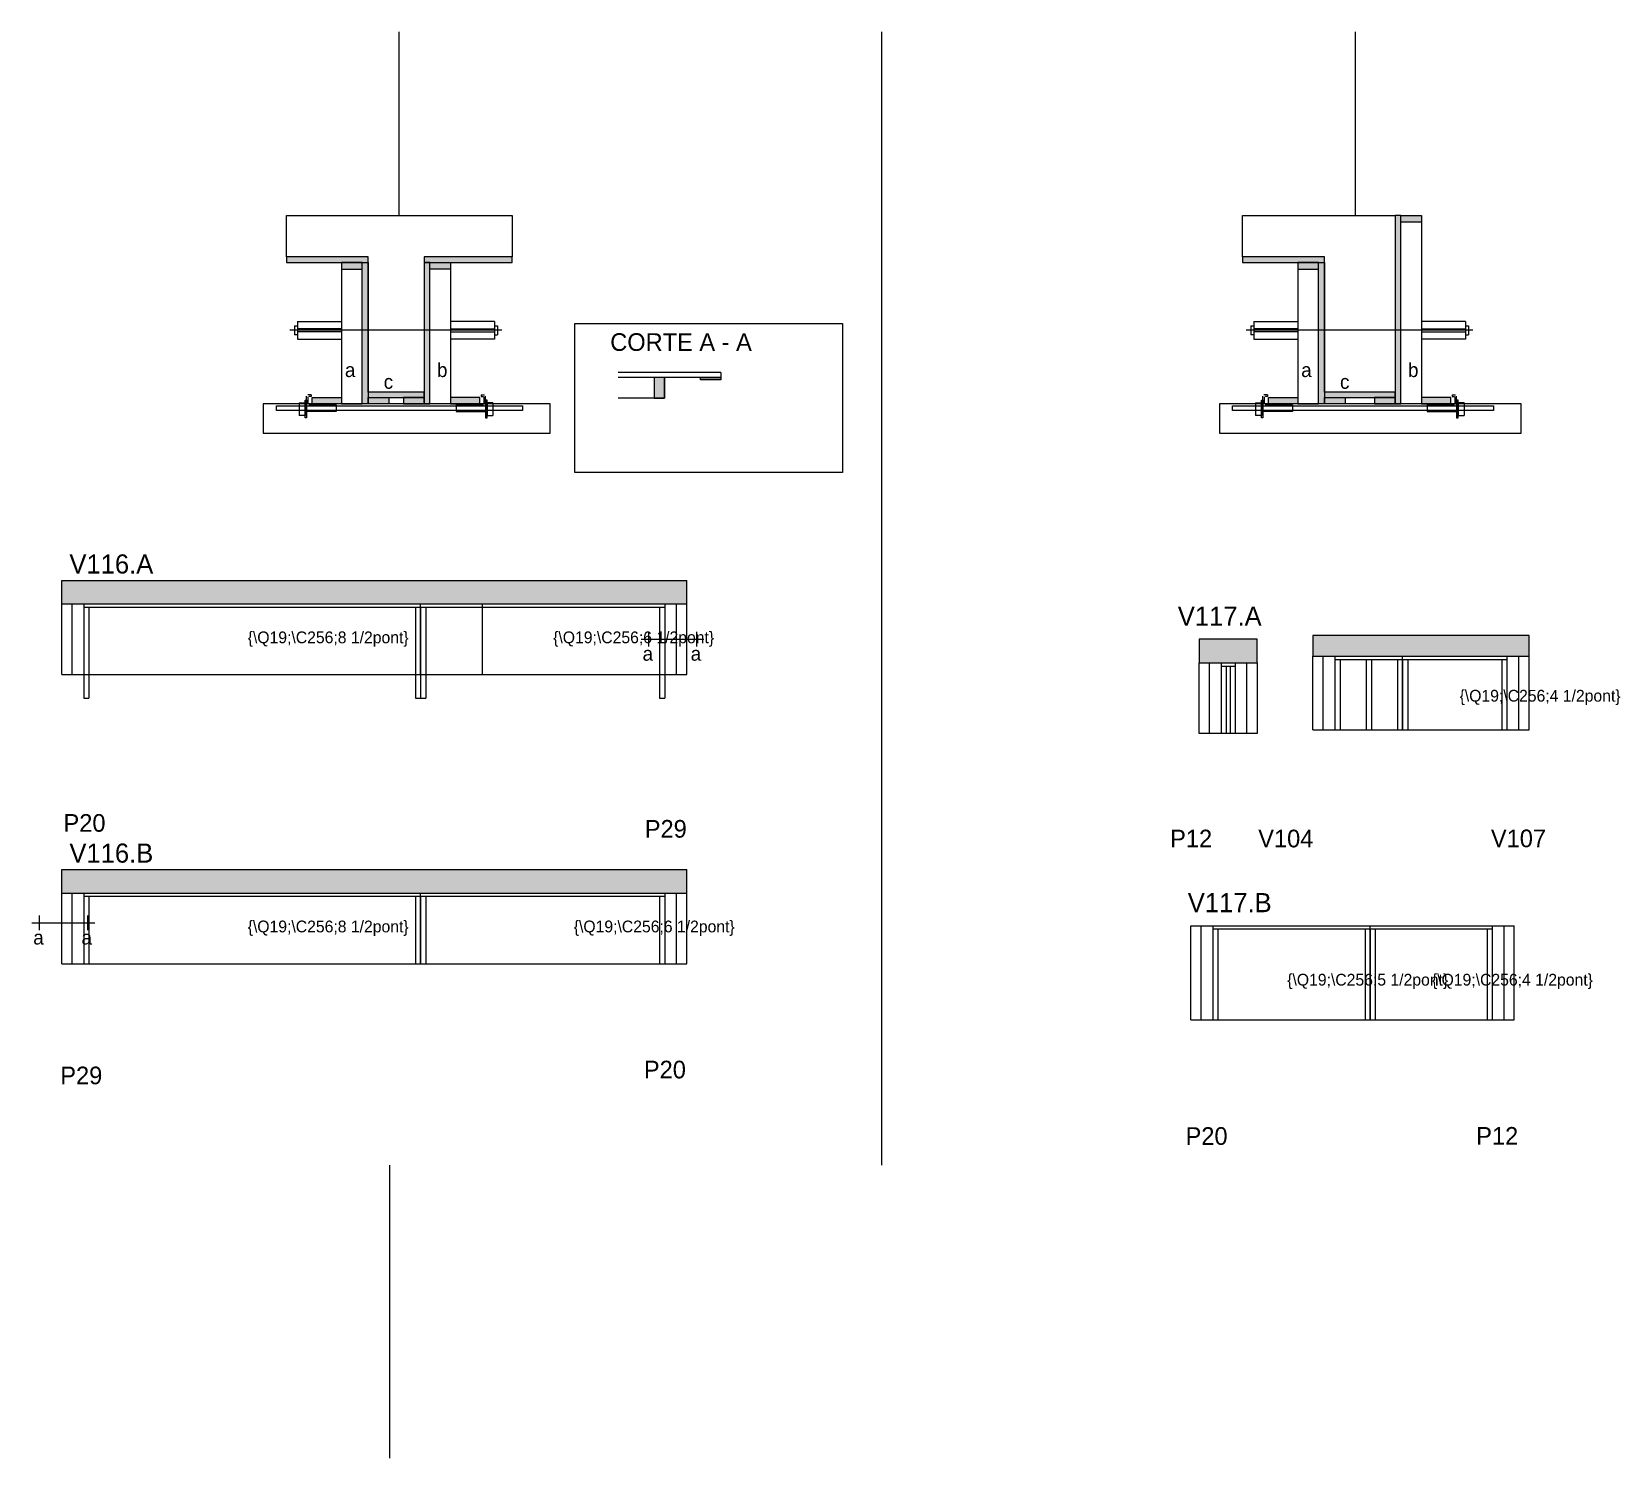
# Model space of a CAD drawing. Header units: metres. Extents: x 3352 to 4432, y 12506 to 13476.
import ezdxf

# ---------------------------------------------------------------- set-up
doc = ezdxf.new("R2010")
doc.units = ezdxf.units.M
for name, color, linetype in [('5', 7, 'Continuous'), ('barrote', 7, 'Continuous'), ('CONCRETO', 7, 'Continuous'), ('COTA', 7, 'Continuous'), ('Cotas', 7, 'Continuous'), ('detalhes', 7, 'Continuous'), ('Hachura', 7, 'Continuous'), ('Madeira', 7, 'Continuous'), ('NOMENCLATURA', 7, 'Continuous'), ('Painéis', 7, 'Continuous'), ('presilha', 7, 'Continuous'), ('SARR_2.2x7', 7, 'Continuous'), ('SARR_3.5x7', 7, 'Continuous'), ('SCO-___-LAJ', 7, 'Continuous'), ('TENSOR', 7, 'Continuous'), ('texto', 7, 'Continuous'), ('TEXTO PILAR', 7, 'Continuous'), ('Texto Seção', 7, 'Continuous')]:
    doc.layers.add(name, color=color, linetype=linetype)

msp = doc.modelspace()

# ---------------------------------------------------------------- hatches: boundary and pattern name
at = {"layer": 'COTA'}
h = msp.add_hatch(color=7, dxfattribs=at)
h.dxf.hatch_style = 1
h.paths.add_polyline_path([(3797.6, 13086.6), (3797.6, 13102.6), (3797.6, 13102.6), (3372.6, 13102.6), (3372.6, 13102.6), (3372.6, 13086.6), (3372.6, 13086.6), (3797.6, 13086.6)])
h = msp.add_hatch(color=7, dxfattribs=at)
h.dxf.hatch_style = 1
h.paths.add_polyline_path([(4185.4, 13062.6), (4145.9, 13062.6), (4145.9, 13062.6), (4145.9, 13046.6), (4145.9, 13046.6), (4185.4, 13046.6), (4185.4, 13046.6), (4185.4, 13062.6)])
h = msp.add_hatch(color=7, dxfattribs=at)
h.dxf.hatch_style = 1
h.paths.add_polyline_path([(4370.2, 13065.1), (4223.2, 13065.1), (4223.2, 13065.1), (4223.2, 13051.1), (4223.2, 13051.1), (4370.2, 13051.1), (4370.2, 13051.1), (4370.2, 13065.1)])
h = msp.add_hatch(color=7, dxfattribs=at)
h.dxf.hatch_style = 1
h.paths.add_polyline_path([(3797.6, 12890), (3797.6, 12906), (3797.6, 12906), (3372.6, 12906), (3372.6, 12906), (3372.6, 12890), (3372.6, 12890), (3797.6, 12890)])
at = {"layer": 'Hachura'}
h = msp.add_hatch(color=7, dxfattribs=at)
h.dxf.hatch_style = 1
h.paths.add_polyline_path([(4283.1, 13350.7), (4279.1, 13350.7), (4279.1, 13350.7), (4279.1, 13222.7), (4279.1, 13222.7), (4283.1, 13222.7), (4283.1, 13222.7), (4283.1, 13350.7)])
h = msp.add_hatch(color=7, dxfattribs=at)
h.dxf.hatch_style = 1
h.paths.add_polyline_path([(4283.1, 13346.3), (4283.1, 13350.7), (4283.1, 13350.7), (4297.1, 13350.7), (4297.1, 13350.7), (4297.1, 13346.3), (4297.1, 13346.3), (4283.1, 13346.3)])
h = msp.add_hatch(color=7, dxfattribs=at)
h.dxf.hatch_style = 1
h.paths.add_polyline_path([(3580.9, 13318.7), (3580.9, 13322.7), (3580.9, 13322.7), (3525.3, 13322.7), (3525.3, 13322.7), (3525.3, 13318.7), (3525.3, 13318.7), (3580.9, 13318.7)])
h = msp.add_hatch(color=7, dxfattribs=at)
h.dxf.hatch_style = 1
h.paths.add_polyline_path([(3576.9, 13314.3), (3576.9, 13318.7), (3576.9, 13318.7), (3562.9, 13318.7), (3562.9, 13318.7), (3562.9, 13314.3), (3562.9, 13314.3), (3576.9, 13314.3)])
h = msp.add_hatch(color=7, dxfattribs=at)
h.dxf.hatch_style = 1
h.paths.add_polyline_path([(3576.9, 13322.7), (3580.9, 13322.7), (3580.9, 13322.7), (3580.9, 13222.7), (3580.9, 13222.7), (3576.9, 13222.7), (3576.9, 13222.7), (3576.9, 13322.7)])
h = msp.add_hatch(color=7, dxfattribs=at)
h.dxf.hatch_style = 1
h.paths.add_polyline_path([(3622.9, 13322.7), (3618.9, 13322.7), (3618.9, 13322.7), (3618.9, 13222.7), (3618.9, 13222.7), (3622.9, 13222.7), (3622.9, 13222.7), (3622.9, 13322.7)])
h = msp.add_hatch(color=7, dxfattribs=at)
h.dxf.hatch_style = 1
h.paths.add_polyline_path([(3678.9, 13318.7), (3678.9, 13322.7), (3678.9, 13322.7), (3618.9, 13322.7), (3618.9, 13322.7), (3618.9, 13318.7), (3618.9, 13318.7), (3678.9, 13318.7)])
h = msp.add_hatch(color=7, dxfattribs=at)
h.dxf.hatch_style = 1
h.paths.add_polyline_path([(3622.9, 13314.3), (3622.9, 13318.7), (3622.9, 13318.7), (3636.9, 13318.7), (3636.9, 13318.7), (3636.9, 13314.3), (3636.9, 13314.3), (3622.9, 13314.3)])
h = msp.add_hatch(color=7, dxfattribs=at)
h.dxf.hatch_style = 1
h.paths.add_polyline_path([(4231.1, 13318.7), (4231.1, 13322.7), (4231.1, 13322.7), (4175.5, 13322.7), (4175.5, 13322.7), (4175.5, 13318.7), (4175.5, 13318.7), (4231.1, 13318.7)])
h = msp.add_hatch(color=7, dxfattribs=at)
h.dxf.hatch_style = 1
h.paths.add_polyline_path([(4227.1, 13314.3), (4227.1, 13318.7), (4227.1, 13318.7), (4213.1, 13318.7), (4213.1, 13318.7), (4213.1, 13314.3), (4213.1, 13314.3), (4227.1, 13314.3)])
h = msp.add_hatch(color=7, dxfattribs=at)
h.dxf.hatch_style = 1
h.paths.add_polyline_path([(4227.1, 13322.7), (4231.1, 13322.7), (4231.1, 13322.7), (4231.1, 13222.7), (4231.1, 13222.7), (4227.1, 13222.7), (4227.1, 13222.7), (4227.1, 13322.7)])
h = msp.add_hatch(color=7, dxfattribs=at)
h.dxf.hatch_style = 1
h.paths.add_polyline_path([(3618.9, 13227.1), (3618.9, 13230.7), (3618.9, 13230.7), (3580.9, 13230.7), (3580.9, 13230.7), (3580.9, 13227.1), (3580.9, 13227.1), (3618.9, 13227.1)])
h = msp.add_hatch(color=7, dxfattribs=at)
h.dxf.hatch_style = 1
h.paths.add_polyline_path([(3782.4, 13240.5), (3775.4, 13240.5), (3775.4, 13226.5), (3782.4, 13226.5), (3782.4, 13240.5)])
h = msp.add_hatch(color=7, dxfattribs=at)
h.dxf.hatch_style = 1
h.paths.add_polyline_path([(3806.8, 13240.5), (3806.8, 13239.1), (3806.8, 13239.1), (3820.8, 13239.1), (3820.8, 13239.1), (3820.8, 13240.5), (3820.8, 13240.5), (3806.8, 13240.5)])
h = msp.add_hatch(color=7, dxfattribs=at)
h.dxf.hatch_style = 1
h.paths.add_polyline_path([(4279.1, 13227.1), (4279.1, 13230.7), (4279.1, 13230.7), (4231.1, 13230.7), (4231.1, 13230.7), (4231.1, 13227.1), (4231.1, 13227.1), (4279.1, 13227.1)])
h = msp.add_hatch(color=7, dxfattribs=at)
h.dxf.hatch_style = 1
h.paths.add_polyline_path([(3542.9, 13222.7), (3542.9, 13227.1), (3542.9, 13227.1), (3562.9, 13227.1), (3562.9, 13227.1), (3562.9, 13222.7), (3562.9, 13222.7), (3542.9, 13222.7)])
h = msp.add_hatch(color=7, dxfattribs=at)
h.dxf.hatch_style = 1
h.paths.add_polyline_path([(3580.9, 13222.7), (3580.9, 13227.1), (3580.9, 13227.1), (3594.9, 13227.1), (3594.9, 13227.1), (3594.9, 13222.7), (3594.9, 13222.7), (3580.9, 13222.7)])
h = msp.add_hatch(color=7, dxfattribs=at)
h.dxf.hatch_style = 1
h.paths.add_polyline_path([(3618.9, 13222.7), (3618.9, 13227.1), (3618.9, 13227.1), (3604.9, 13227.1), (3604.9, 13227.1), (3604.9, 13222.7), (3604.9, 13222.7), (3618.9, 13222.7)])
h = msp.add_hatch(color=7, dxfattribs=at)
h.dxf.hatch_style = 1
h.paths.add_polyline_path([(3656.9, 13222.7), (3656.9, 13227.1), (3656.9, 13227.1), (3636.9, 13227.1), (3636.9, 13227.1), (3636.9, 13222.7), (3636.9, 13222.7), (3656.9, 13222.7)])
h = msp.add_hatch(color=7, dxfattribs=at)
h.dxf.hatch_style = 1
h.paths.add_polyline_path([(4193.1, 13222.7), (4193.1, 13227.1), (4193.1, 13227.1), (4213.1, 13227.1), (4213.1, 13227.1), (4213.1, 13222.7), (4213.1, 13222.7), (4193.1, 13222.7)])
h = msp.add_hatch(color=7, dxfattribs=at)
h.dxf.hatch_style = 1
h.paths.add_polyline_path([(4231.1, 13222.7), (4231.1, 13227.1), (4231.1, 13227.1), (4245.1, 13227.1), (4245.1, 13227.1), (4245.1, 13222.7), (4245.1, 13222.7), (4231.1, 13222.7)])
h = msp.add_hatch(color=7, dxfattribs=at)
h.dxf.hatch_style = 1
h.paths.add_polyline_path([(4279.1, 13222.7), (4279.1, 13227.1), (4279.1, 13227.1), (4265.1, 13227.1), (4265.1, 13227.1), (4265.1, 13222.7), (4265.1, 13222.7), (4279.1, 13222.7)])
h = msp.add_hatch(color=7, dxfattribs=at)
h.dxf.hatch_style = 1
h.paths.add_polyline_path([(4317.1, 13222.7), (4317.1, 13227.1), (4317.1, 13227.1), (4297.1, 13227.1), (4297.1, 13227.1), (4297.1, 13222.7), (4297.1, 13222.7), (4317.1, 13222.7)])

# ---------------------------------------------------------------- linework, layer by layer
at = {"color": 7, "lineweight": 25}
for p, q in [((3530.9, 13275.7), (3530.9, 13269.7)), ((3530.9, 13275.7), (3532.9, 13275.7)), ((3532.9, 13278.7), (3532.9, 13266.7)), ((3532.9, 13278.7), (3562.9, 13278.7)), ((3562.9, 13273.7), (3532.9, 13273.7)), ((3666.9, 13278.7), (3636.9, 13278.7)), ((3636.9, 13273.7), (3666.9, 13273.7)), ((3666.9, 13278.7), (3666.9, 13266.7)), ((3666.9, 13275.7), (3668.9, 13275.7)), ((3668.9, 13275.7), (3668.9, 13269.7)), ((4181.1, 13275.7), (4181.1, 13269.7)), ((4181.1, 13275.7), (4183.1, 13275.7)), ((4183.1, 13278.7), (4183.1, 13266.7)), ((4183.1, 13278.7), (4213.1, 13278.7)), ((4213.1, 13273.7), (4183.1, 13273.7)), ((4327.1, 13278.7), (4297.1, 13278.7)), ((4297.1, 13273.7), (4327.1, 13273.7)), ((4327.1, 13278.7), (4327.1, 13266.7)), ((4327.1, 13275.7), (4329.1, 13275.7)), ((4329.1, 13275.7), (4329.1, 13269.7)), ((3532.9, 13269.7), (3530.9, 13269.7)), ((3562.9, 13271.7), (3532.9, 13271.7)), ((3532.9, 13266.7), (3562.9, 13266.7)), ((3636.9, 13271.7), (3666.9, 13271.7)), ((3666.9, 13266.7), (3636.9, 13266.7)), ((3666.9, 13269.7), (3668.9, 13269.7)), ((4183.1, 13269.7), (4181.1, 13269.7)), ((4213.1, 13271.7), (4183.1, 13271.7)), ((4183.1, 13266.7), (4213.1, 13266.7)), ((4297.1, 13271.7), (4327.1, 13271.7)), ((4327.1, 13266.7), (4297.1, 13266.7)), ((4327.1, 13269.7), (4329.1, 13269.7)), ((3595.6, 12505.7), (3595.6, 12704.9))]:
    msp.add_line(p, q, dxfattribs=at)
at = {"layer": 'barrote', "color": 7, "lineweight": 25}
for points in [[(3509.5, 13202.7), (3704.7, 13202.7), (3704.7, 13222.7), (3509.5, 13222.7)], [(4159.7, 13202.7), (4364.9, 13202.7), (4364.9, 13222.7), (4159.7, 13222.7)]]:
    msp.add_lwpolyline(points, close=True, dxfattribs=at)
at = {"layer": 'CONCRETO', "color": 7, "lineweight": 25}
for points in [[(3525.3, 13322.7), (3525.3, 13350.7), (3678.9, 13350.7), (3678.9, 13322.7), (3618.9, 13322.7), (3618.9, 13230.7), (3580.9, 13230.7), (3580.9, 13322.7)], [(4175.5, 13322.7), (4175.5, 13350.7), (4279.1, 13350.7), (4279.1, 13322.7), (4279.1, 13322.7), (4279.1, 13230.7), (4231.1, 13230.7), (4231.1, 13322.7)]]:
    msp.add_lwpolyline(points, close=True, dxfattribs=at)
at = {"layer": 'COTA', "color": 7, "lineweight": 25}
for p, q in [((3930, 13475.7), (3930, 12704.9)), ((3372.6, 13102.6), (3797.6, 13102.6)), ((3372.6, 13086.6), (3372.6, 13102.6)), ((3797.6, 13086.6), (3797.6, 13102.6)), ((4185.4, 13062.6), (4145.9, 13062.6)), ((4145.9, 13062.6), (4145.9, 13046.6)), ((4185.4, 13046.6), (4185.4, 13062.6)), ((4370.2, 13065.1), (4223.2, 13065.1)), ((4223.2, 13065.1), (4223.2, 13051.1)), ((4370.2, 13051.1), (4370.2, 13065.1)), ((3372.6, 12906), (3797.6, 12906)), ((3372.6, 12890), (3372.6, 12906)), ((3797.6, 12890), (3797.6, 12906))]:
    msp.add_line(p, q, dxfattribs=at)
at = {"layer": 'Cotas', "color": 7, "lineweight": 25}
msp.add_lwpolyline([(3721.4, 13277.4), (3903.4, 13277.4), (3903.4, 13176), (3721.4, 13176)], close=True, dxfattribs=at)
at = {"layer": 'Defpoints', "color": 7, "lineweight": 25}
for p, q in [((3602.1, 13350.7), (3602.1, 13475.7)), ((4252.3, 13350.7), (4252.3, 13475.7))]:
    msp.add_line(p, q, dxfattribs=at)
at = {"layer": 'Madeira', "color": 7, "lineweight": 25}
for points in [[(4283.1, 13346.3), (4283.1, 13350.7), (4297.1, 13350.7), (4297.1, 13346.3)], [(4283.1, 13350.7), (4297.1, 13350.7), (4297.1, 13222.7), (4283.1, 13222.7)], [(3576.9, 13314.3), (3576.9, 13318.7), (3562.9, 13318.7), (3562.9, 13314.3)], [(3576.9, 13318.7), (3562.9, 13318.7), (3562.9, 13222.7), (3576.9, 13222.7)], [(3622.9, 13314.3), (3622.9, 13318.7), (3636.9, 13318.7), (3636.9, 13314.3)], [(3622.9, 13318.7), (3636.9, 13318.7), (3636.9, 13222.7), (3622.9, 13222.7)], [(4227.1, 13314.3), (4227.1, 13318.7), (4213.1, 13318.7), (4213.1, 13314.3)], [(4227.1, 13318.7), (4213.1, 13318.7), (4213.1, 13222.7), (4227.1, 13222.7)], [(3782.4, 13226.5), (3782.4, 13240.5), (3775.4, 13240.5), (3775.4, 13226.5)], [(3806.8, 13240.5), (3820.8, 13240.5), (3820.8, 13239.1), (3806.8, 13239.1)], [(3542.9, 13222.7), (3542.9, 13227.1), (3562.9, 13227.1), (3562.9, 13222.7)], [(3580.9, 13222.7), (3580.9, 13227.1), (3594.9, 13227.1), (3594.9, 13222.7)], [(3618.9, 13222.7), (3618.9, 13227.1), (3604.9, 13227.1), (3604.9, 13222.7)], [(3656.9, 13222.7), (3656.9, 13227.1), (3636.9, 13227.1), (3636.9, 13222.7)], [(4193.1, 13222.7), (4193.1, 13227.1), (4213.1, 13227.1), (4213.1, 13222.7)], [(4231.1, 13222.7), (4231.1, 13227.1), (4245.1, 13227.1), (4245.1, 13222.7)], [(4279.1, 13222.7), (4279.1, 13227.1), (4265.1, 13227.1), (4265.1, 13222.7)], [(4317.1, 13222.7), (4317.1, 13227.1), (4297.1, 13227.1), (4297.1, 13222.7)]]:
    msp.add_lwpolyline(points, close=True, dxfattribs=at)
msp.add_lwpolyline([(3782.4, 13240.5), (3782.4, 13226.5), (3750.9, 13226.5)], dxfattribs=at)
at = {"layer": 'NOMENCLATURA', "color": 7, "lineweight": 25}
for p, q in [((3766.5, 13062.6), (3809.2, 13062.6)), ((3771.5, 13067.6), (3771.5, 13057.7)), ((3804.2, 13067.6), (3804.2, 13057.7)), ((3357.2, 12874.7), (3357.2, 12864.7)), ((3390, 12874.7), (3390, 12864.7)), ((3352.2, 12869.7), (3395, 12869.7))]:
    msp.add_line(p, q, dxfattribs=at)
at = {"layer": 'Painéis', "color": 7, "lineweight": 25}
for p, q in [((3820.8, 13244.1), (3750.9, 13244.1)), ((3820.8, 13244.1), (3820.8, 13239.1)), ((3820.8, 13240.5), (3750.9, 13240.5)), ((3372.6, 13086.6), (3797.6, 13086.6)), ((3372.6, 13038.6), (3372.6, 13086.6)), ((3616.6, 13038.6), (3616.6, 13086.6)), ((3658.6, 13038.6), (3658.6, 13086.6)), ((3797.6, 13038.6), (3797.6, 13086.6)), ((4223.2, 13051.1), (4370.2, 13051.1)), ((4223.2, 13001.1), (4223.2, 13051.1)), ((4284.2, 13001.1), (4284.2, 13051.1)), ((4370.2, 13001.1), (4370.2, 13051.1)), ((3372.6, 13038.6), (3797.6, 13038.6)), ((4223.2, 13001.1), (4370.2, 13001.1)), ((3372.6, 12890), (3797.6, 12890)), ((3372.6, 12842), (3372.6, 12890)), ((3616.6, 12842), (3616.6, 12890)), ((3797.6, 12842), (3797.6, 12890)), ((4140.2, 12867.8), (4360.2, 12867.8)), ((4140.2, 12803.8), (4140.2, 12867.8)), ((4262.2, 12803.8), (4262.2, 12867.8)), ((4360.2, 12803.8), (4360.2, 12867.8)), ((3372.6, 12842), (3797.6, 12842)), ((4140.2, 12803.8), (4360.2, 12803.8))]:
    msp.add_line(p, q, dxfattribs=at)
for points in [[(4283.1, 13350.7), (4279.1, 13350.7), (4279.1, 13222.7), (4283.1, 13222.7)], [(3580.9, 13318.7), (3580.9, 13322.7), (3525.3, 13322.7), (3525.3, 13318.7)], [(3576.9, 13318.7), (3580.9, 13318.7), (3580.9, 13222.7), (3576.9, 13222.7)], [(3678.9, 13318.7), (3678.9, 13322.7), (3618.9, 13322.7), (3618.9, 13318.7)], [(3622.9, 13318.7), (3618.9, 13318.7), (3618.9, 13222.7), (3622.9, 13222.7)], [(4231.1, 13318.7), (4231.1, 13322.7), (4175.5, 13322.7), (4175.5, 13318.7)], [(4227.1, 13318.7), (4231.1, 13318.7), (4231.1, 13222.7), (4227.1, 13222.7)], [(3618.9, 13227.1), (3618.9, 13230.7), (3580.9, 13230.7), (3580.9, 13227.1)], [(4279.1, 13227.1), (4279.1, 13230.7), (4231.1, 13230.7), (4231.1, 13227.1)], [(4145.9, 13046.6), (4185.4, 13046.6), (4185.4, 12998.6), (4145.9, 12998.6)]]:
    msp.add_lwpolyline(points, close=True, dxfattribs=at)
at = {"layer": 'presilha', "color": 7, "lineweight": 25}
for p, q in [((3534.1, 13223.4), (3538.1, 13223.4)), ((3534.1, 13223.4), (3534.1, 13214.7)), ((3538.1, 13225.1), (3539.1, 13225.1)), ((3538.1, 13213.1), (3538.1, 13225.1)), ((3538.1, 13223.4), (3538.1, 13214.7)), ((3539.1, 13221.8), (3539.1, 13228)), ((3539.1, 13225.1), (3539.1, 13213.1)), ((3542.1, 13228.7), (3539.8, 13228.7)), ((3540.1, 13222.4), (3540.1, 13227.4)), ((3542.1, 13227.7), (3540.5, 13227.7)), ((3559.1, 13222.1), (3540.5, 13222.1)), ((3542.1, 13228.7), (3542.1, 13227.7)), ((3559.1, 13222.1), (3559.1, 13217.5)), ((3640.8, 13222.1), (3640.8, 13217.5)), ((3640.8, 13222.1), (3659.4, 13222.1)), ((3657.8, 13228.7), (3657.8, 13227.7)), ((3657.8, 13228.7), (3660, 13228.7)), ((3657.8, 13227.7), (3659.4, 13227.7)), ((3659.8, 13222.4), (3659.8, 13227.4)), ((3660.8, 13221.8), (3660.8, 13228)), ((3661.8, 13225.1), (3660.8, 13225.1)), ((3660.8, 13225.1), (3660.8, 13213.1)), ((3661.8, 13213.1), (3661.8, 13225.1)), ((3665.8, 13223.4), (3661.8, 13223.4)), ((3661.8, 13223.4), (3661.8, 13214.7)), ((3665.8, 13223.4), (3665.8, 13214.7)), ((4184.3, 13223.4), (4188.3, 13223.4)), ((4184.3, 13223.4), (4184.3, 13214.7)), ((4188.3, 13225.1), (4189.3, 13225.1)), ((4188.3, 13213.1), (4188.3, 13225.1)), ((4188.3, 13223.4), (4188.3, 13214.7)), ((4189.3, 13221.8), (4189.3, 13228)), ((4189.3, 13225.1), (4189.3, 13213.1)), ((4192.3, 13228.7), (4190, 13228.7)), ((4190.3, 13222.4), (4190.3, 13227.4)), ((4192.3, 13227.7), (4190.7, 13227.7)), ((4209.3, 13222.1), (4190.7, 13222.1)), ((4192.3, 13228.7), (4192.3, 13227.7)), ((4209.3, 13222.1), (4209.3, 13217.5)), ((4301, 13222.1), (4301, 13217.5)), ((4301, 13222.1), (4319.6, 13222.1)), ((4318, 13228.7), (4318, 13227.7)), ((4318, 13228.7), (4320.3, 13228.7)), ((4318, 13227.7), (4319.6, 13227.7)), ((4320, 13222.4), (4320, 13227.4)), ((4321, 13221.8), (4321, 13228)), ((4322, 13225.1), (4321, 13225.1)), ((4321, 13225.1), (4321, 13213.1)), ((4322, 13213.1), (4322, 13225.1)), ((4326, 13223.4), (4322, 13223.4)), ((4322, 13223.4), (4322, 13214.7)), ((4326, 13223.4), (4326, 13214.7)), ((3538.1, 13214.7), (3534.1, 13214.7)), ((3539.1, 13213.1), (3538.1, 13213.1)), ((3559.1, 13217.5), (3539.1, 13217.5)), ((3640.8, 13217.5), (3660.8, 13217.5)), ((3660.8, 13213.1), (3661.8, 13213.1)), ((3661.8, 13214.7), (3665.8, 13214.7)), ((4188.3, 13214.7), (4184.3, 13214.7)), ((4189.3, 13213.1), (4188.3, 13213.1)), ((4209.3, 13217.5), (4189.3, 13217.5)), ((4301, 13217.5), (4321, 13217.5)), ((4321, 13213.1), (4322, 13213.1)), ((4322, 13214.7), (4326, 13214.7))]:
    msp.add_line(p, q, dxfattribs=at)
at = {"layer": 'SARR_2.2x7', "color": 7, "lineweight": 25}
for p, q in [((3379.6, 13038.6), (3379.6, 13086.6)), ((3387.6, 13084.4), (3616.6, 13084.4)), ((3616.6, 13084.4), (3782.6, 13084.4)), ((3790.6, 13038.6), (3790.6, 13086.6)), ((4230.2, 13001.1), (4230.2, 13051.1)), ((4238.2, 13048.9), (4284.2, 13048.9)), ((4284.2, 13048.9), (4355.2, 13048.9)), ((4363.2, 13001.1), (4363.2, 13051.1)), ((4152.9, 12998.6), (4152.9, 13046.6)), ((4160.9, 13044.4), (4170.4, 13044.4)), ((4178.4, 12998.6), (4178.4, 13046.6)), ((3379.6, 12842), (3379.6, 12890)), ((3387.6, 12887.8), (3616.6, 12887.8)), ((3616.6, 12887.8), (3782.6, 12887.8)), ((3790.6, 12842), (3790.6, 12890)), ((4147.2, 12803.8), (4147.2, 12867.8)), ((4155.2, 12865.6), (4262.2, 12865.6)), ((4262.2, 12865.6), (4345.2, 12865.6)), ((4353.2, 12803.8), (4353.2, 12867.8))]:
    msp.add_line(p, q, dxfattribs=at)
at = {"layer": 'SARR_3.5x7', "color": 7, "lineweight": 25}
for p, q in [((3387.6, 13086.6), (3387.6, 13022.6)), ((3391.1, 13084.4), (3391.1, 13022.6)), ((3613.1, 13084.4), (3613.1, 13022.6)), ((3616.6, 13084.4), (3616.6, 13022.6)), ((3620.1, 13084.4), (3620.1, 13022.6)), ((3779.1, 13084.4), (3779.1, 13022.6)), ((3782.6, 13086.6), (3782.6, 13022.6)), ((4238.2, 13051.1), (4238.2, 13001.1)), ((4241.7, 13048.9), (4241.7, 13001.1)), ((4259.5, 13048.9), (4259.5, 13001.1)), ((4263, 13048.9), (4263, 13001.1)), ((4280.7, 13048.9), (4280.7, 13001.1)), ((4284.2, 13048.9), (4284.2, 13001.1)), ((4287.7, 13048.9), (4287.7, 13001.1)), ((4351.7, 13048.9), (4351.7, 13001.1)), ((4355.2, 13051.1), (4355.2, 13001.1)), ((4160.9, 13046.6), (4160.9, 12998.6)), ((4164.4, 13044.4), (4164.4, 12998.6)), ((4166.9, 13044.4), (4166.9, 12998.6)), ((4170.4, 13046.6), (4170.4, 12998.6)), ((3387.6, 13022.6), (3391.1, 13022.6)), ((3613.1, 13022.6), (3616.6, 13022.6)), ((3616.6, 13022.6), (3620.1, 13022.6)), ((3779.1, 13022.6), (3782.6, 13022.6)), ((4238.2, 13001.1), (4241.7, 13001.1)), ((4280.7, 13001.1), (4284.2, 13001.1)), ((4284.2, 13001.1), (4287.7, 13001.1)), ((4351.7, 13001.1), (4355.2, 13001.1)), ((3387.6, 12890), (3387.6, 12842)), ((3391.1, 12887.8), (3391.1, 12842)), ((3613.1, 12887.8), (3613.1, 12842)), ((3616.6, 12887.8), (3616.6, 12842)), ((3620.1, 12887.8), (3620.1, 12842)), ((3779.1, 12887.8), (3779.1, 12842)), ((3782.6, 12890), (3782.6, 12842)), ((4155.2, 12867.8), (4155.2, 12803.8)), ((4158.7, 12865.6), (4158.7, 12803.8)), ((4258.7, 12865.6), (4258.7, 12803.8)), ((4262.2, 12865.6), (4262.2, 12803.8)), ((4265.7, 12865.6), (4265.7, 12803.8)), ((4341.7, 12865.6), (4341.7, 12803.8)), ((4345.2, 12867.8), (4345.2, 12803.8)), ((3387.6, 12842), (3391.1, 12842)), ((3613.1, 12842), (3616.6, 12842)), ((3616.6, 12842), (3620.1, 12842)), ((3779.1, 12842), (3782.6, 12842)), ((4155.2, 12803.8), (4158.7, 12803.8)), ((4258.7, 12803.8), (4262.2, 12803.8)), ((4262.2, 12803.8), (4265.7, 12803.8)), ((4341.7, 12803.8), (4345.2, 12803.8))]:
    msp.add_line(p, q, dxfattribs=at)
at = {"layer": 'SCO-___-LAJ', "color": 7, "lineweight": 25}
for points in [[(3518.5, 13221.4), (3685.8, 13221.4), (3685.8, 13218.2), (3518.5, 13218.2)], [(4168.7, 13221.4), (4346, 13221.4), (4346, 13218.2), (4168.7, 13218.2)]]:
    msp.add_lwpolyline(points, close=True, dxfattribs=at)
at = {"layer": 'TENSOR', "color": 7, "lineweight": 25}
for p, q in [((3671.9, 13272.7), (3527.6, 13272.7)), ((4332.1, 13272.7), (4177.8, 13272.7))]:
    msp.add_line(p, q, dxfattribs=at)

# ---------------------------------------------------------------- texts
at = {"layer": '5', "color": 7, "lineweight": 25}
for s, p in [('P20', (3373.8, 12931.7)), ('P29', (3769, 12927.7)), ('P12', (4126.2, 12921.1)), ('V104', (4186.1, 12921.1)), ('V107', (4344.3, 12921.2)), ('P29', (3371.6, 12760)), ('P20', (3768.4, 12764)), ('P20', (4136.7, 12718.8)), ('P12', (4334.3, 12718.9))]:
    msp.add_text(s, height=12, dxfattribs=at).set_placement(p)
at = {"layer": 'detalhes', "color": 7, "lineweight": 25}
for s, p in [('a', (3565.1, 13240.9)), ('b', (3627.7, 13240.9)), ('a', (4215.3, 13240.9)), ('b', (4287.9, 13240.9)), ('c', (3591.5, 13232.9)), ('c', (4241.7, 13232.9)), ('a', (3767.5, 13048)), ('a', (3800.2, 13048)), ('a', (3353.2, 12855)), ('a', (3386, 12855))]:
    msp.add_text(s, height=9.6, dxfattribs=at).set_placement(p)
at = {"layer": 'texto', "color": 7, "lineweight": 25}
for s, p in [('{\\Q19;\\C256;8 1/2pont}', (3499, 13059.9)), ('{\\Q19;\\C256;6 1/2pont}', (3706.7, 13059.9)), ('{\\Q19;\\C256;4 1/2pont}', (4323, 13020.2)), ('{\\Q19;\\C256;8 1/2pont}', (3499, 12863.3)), ('{\\Q19;\\C256;6 1/2pont}', (3720.7, 12863.3)), ('{\\Q19;\\C256;5 1/2pont}', (4205.8, 12827.1)), ('{\\Q19;\\C256;4 1/2pont}', (4304.2, 12827.1))]:
    msp.add_text(s, height=8, dxfattribs=at).set_placement(p)
at = {"layer": 'TEXTO PILAR', "color": 7, "lineweight": 25}
msp.add_text('CORTE A - A', height=12, dxfattribs=at).set_placement((3745.5, 13258.7))
at = {"layer": 'Texto Seção', "color": 7, "lineweight": 25}
for s, p in [('V116.A', (3377.8, 13107.3)), ('V117.A', (4131.4, 13071.8)), ('V116.B', (3377.8, 12910.7)), ('V117.B', (4138.2, 12877))]:
    msp.add_text(s, height=13, dxfattribs=at).set_placement(p)

doc.saveas('drawing.dxf')
